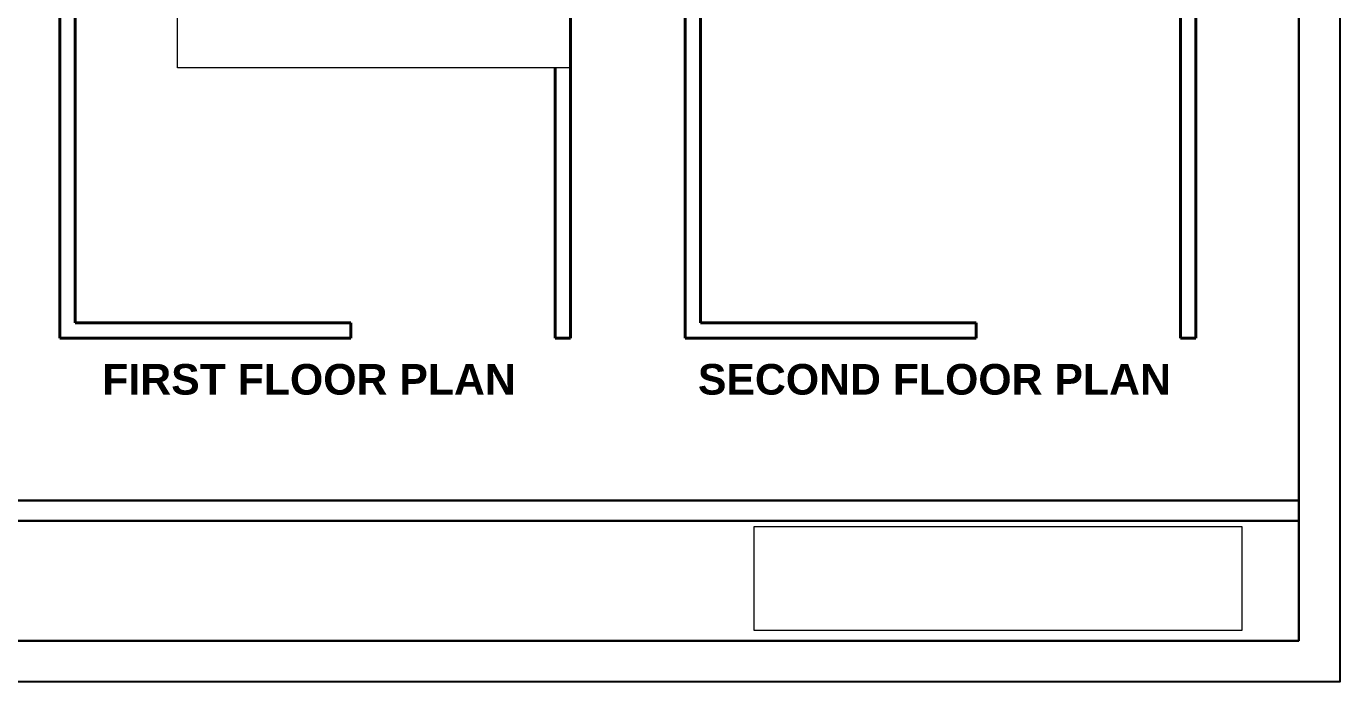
# Model space of a CAD drawing. Header units: inches. Extents: x 1457 to 6508, y 1058 to 4458.
# Drawn here: x 1913 to 2685, y 2211 to 2597 of the extents above; entities that cross this region are included whole.
import ezdxf
from ezdxf.enums import TextEntityAlignment as Align

# ---------------------------------------------------------------- set-up
doc = ezdxf.new("R2010")
doc.units = ezdxf.units.IN
doc.linetypes.add('HIDDEN', pattern=[9.525, 6.35, -3.175])
for name, color, linetype, lineweight in [('2.ROOF', 7, 'HIDDEN', 20), ('frame', 10, 'Continuous', 30), ('WALL', 2, 'Continuous', 40), ('WALL DIMENSION', 6, 'Continuous', 13)]:
    doc.layers.add(name, color=color, linetype=linetype, lineweight=lineweight)
doc.layers.add('logo', color=7, linetype='Continuous')
doc.styles.get("Standard").update_dxf_attribs({"font": 'arialbd.ttf'})
picture_1 = doc.add_image_def('image1.png', size_in_pixel=(1600, 341))

msp = doc.modelspace()

# ---------------------------------------------------------------- linework, layer by layer
msp.add_lwpolyline([(1456.9306, 3306.146), (2684.996, 3306.146), (2684.996, 2211.2062), (1456.9306, 2211.2062)], close=True)
at = {"layer": '2.ROOF', "linetype": 'Continuous'}
for p, q in [((2001.8566, 2572.2629), (2001.8566, 2632.2629)), ((2232.8566, 2572.2629), (2001.8566, 2572.2629))]:
    msp.add_line(p, q, dxfattribs=at)
at = {"layer": 'frame'}
for p, q in [((1481.0147, 2317.8708), (2660.9119, 2317.8708)), ((1481.0147, 2305.8288), (2660.9119, 2305.8288))]:
    msp.add_line(p, q, dxfattribs=at)
msp.add_lwpolyline([(1481.0147, 3282.0619), (2660.9119, 3282.0619), (2660.9119, 2235.2903), (1481.0147, 2235.2903)], close=True, dxfattribs=at)
at = {"layer": 'WALL', "color": 252}
for p, q in [((1932.8566, 2632.2629), (1932.8566, 2413.2629)), ((1941.8566, 2632.2629), (1941.8566, 2422.2629)), ((2232.8566, 2413.2629), (2232.8566, 2632.2629)), ((2300.3913, 2632.2629), (2300.3913, 2413.2629)), ((2309.3913, 2632.2629), (2309.3913, 2422.2629)), ((2591.3913, 2422.2629), (2591.3913, 2632.2629)), ((2600.3913, 2413.2629), (2600.3913, 2632.2629)), ((2223.8566, 2422.2629), (2223.8566, 2572.2629)), ((1941.8566, 2422.2629), (2103.8566, 2422.2629)), ((2103.8566, 2422.2629), (2103.8566, 2413.2629)), ((2223.8566, 2422.2629), (2223.8566, 2413.2629)), ((2309.3913, 2422.2629), (2471.3913, 2422.2629)), ((2471.3913, 2422.2629), (2471.3913, 2413.2629)), ((2591.3913, 2422.2629), (2591.3913, 2413.2629)), ((1932.8566, 2413.2629), (2103.8566, 2413.2629)), ((2223.8566, 2413.2629), (2232.8566, 2413.2629)), ((2300.3913, 2413.2629), (2471.3913, 2413.2629)), ((2591.3913, 2413.2629), (2600.3913, 2413.2629))]:
    msp.add_line(p, q, dxfattribs=at)

# ---------------------------------------------------------------- texts
at = {"layer": 'WALL DIMENSION'}
for s, p in [('FIRST FLOOR PLAN', (2079.2385, 2389.1255)), ('SECOND FLOOR PLAN', (2446.7732, 2389.1255))]:
    msp.add_text(s, height=18, dxfattribs=at).set_placement(p, align=Align.MIDDLE)

# ---------------------------------------------------------------- pictures from other files: only their frames are drawn
at = {"layer": 'logo', "color": 18, "lineweight": 0}
image = msp.add_image(picture_1, insert=(2340.917, 2241.4065), size_in_units=(286.4658, 61.053), dxfattribs=at)
image.dxf.flags = 7

doc.saveas('drawing.dxf')
